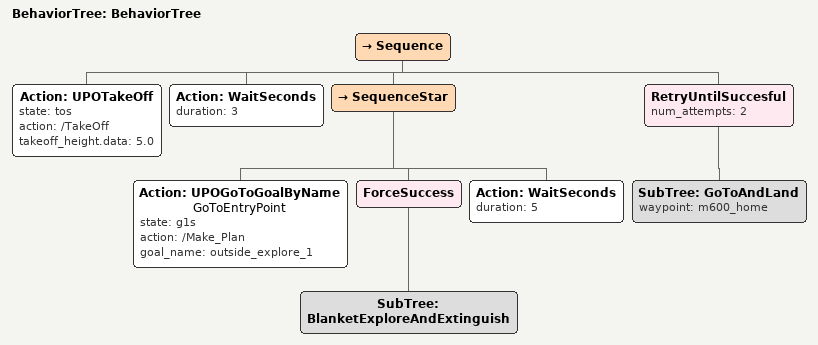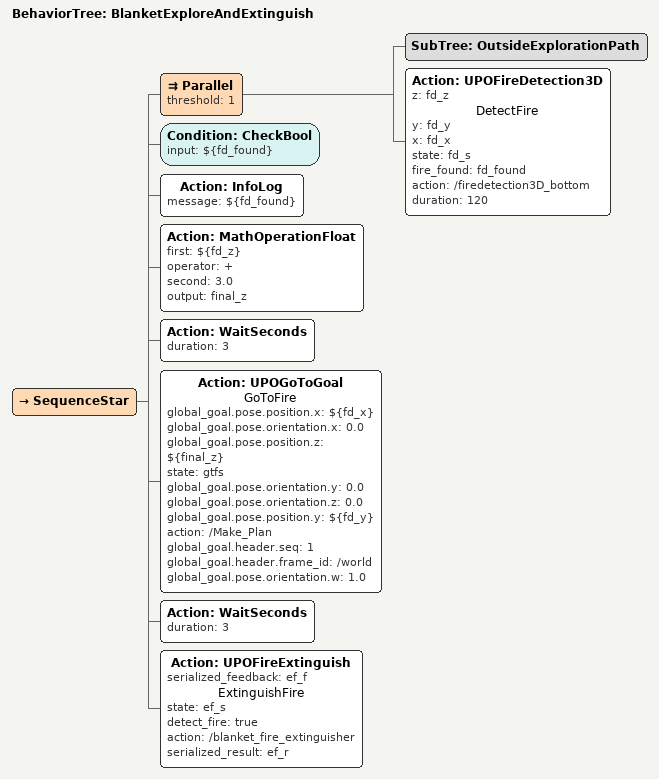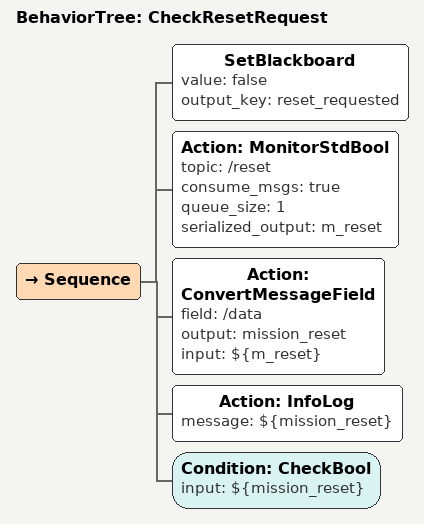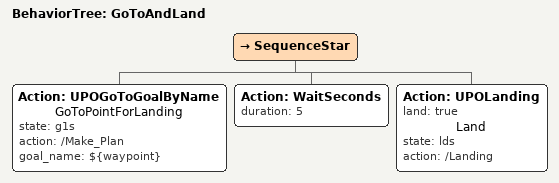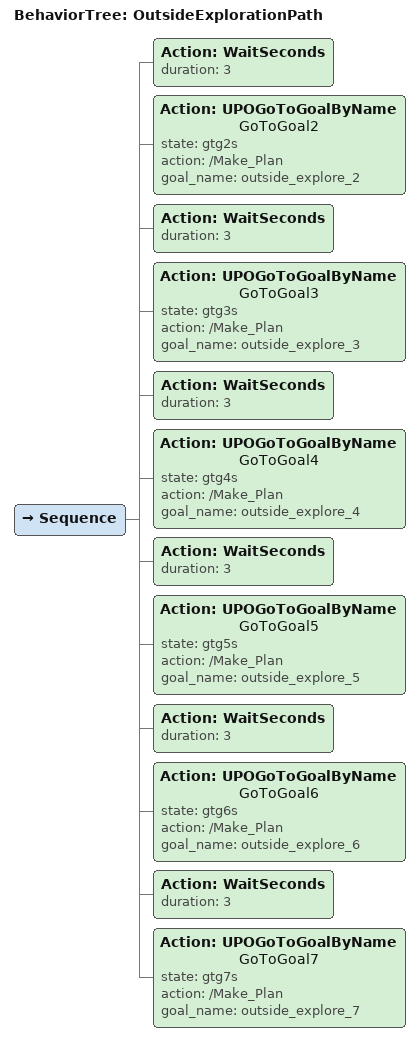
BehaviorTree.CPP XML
<root main_tree_to_execute="BehaviorTree">
    <BehaviorTree ID="BehaviorTree">
        <Sequence>
            <Action ID="UPOTakeOff" state="tos" action="/TakeOff" takeoff_height.data="5.0"/>
            <Action ID="WaitSeconds" duration="3"/>
            <SequenceStar>
                <Action name="GoToEntryPoint" ID="UPOGoToGoalByName" state="g1s" action="/Make_Plan" goal_name="outside_explore_1"/>
                <ForceSuccess>
                    <SubTree ID="BlanketExploreAndExtinguish"/>
                </ForceSuccess>
                <Action ID="WaitSeconds" duration="5"/>
            </SequenceStar>
            <RetryUntilSuccesful num_attempts="2">
                <SubTree ID="GoToAndLand" waypoint="m600_home"/>
            </RetryUntilSuccesful>
        </Sequence>
    </BehaviorTree>
    <BehaviorTree ID="BlanketExploreAndExtinguish">
        <SequenceStar>
            <Parallel threshold="1">
                <SubTree ID="OutsideExplorationPath"/>
                <Action z="fd_z" name="DetectFire" y="fd_y" x="fd_x" ID="UPOFireDetection3D" state="fd_s" fire_found="fd_found" action="/firedetection3D_bottom" duration="120"/>
            </Parallel>
            <Condition ID="CheckBool" input="${fd_found}"/>
            <Action ID="InfoLog" message="${fd_found}"/>
            <Action first="${fd_z}" operator="+" second="3.0" ID="MathOperationFloat" output="final_z"/>
            <Action ID="WaitSeconds" duration="3"/>
            <Action name="GoToFire" global_goal.pose.position.x="${fd_x}" global_goal.pose.orientation.x="0.0" ID="UPOGoToGoal" global_goal.pose.position.z="${final_z}" state="gtfs" global_goal.pose.orientation.y="0.0" global_goal.pose.orientation.z="0.0" global_goal.pose.position.y="${fd_y}" action="/Make_Plan" global_goal.header.seq="1" global_goal.header.frame_id="/world" global_goal.pose.orientation.w="1.0"/>
            <Action ID="WaitSeconds" duration="3"/>
            <Action serialized_feedback="ef_f" name="ExtinguishFire" ID="UPOFireExtinguish" state="ef_s" detect_fire="true" action="/blanket_fire_extinguisher" serialized_result="ef_r"/>
        </SequenceStar>
    </BehaviorTree>
    <BehaviorTree ID="CheckResetRequest">
        <Sequence>
            <SetBlackboard value="false" output_key="reset_requested"/>
            <Action ID="MonitorStdBool" topic="/reset" consume_msgs="true" queue_size="1" serialized_output="m_reset"/>
            <Action ID="ConvertMessageField" field="/data" output="mission_reset" input="${m_reset}"/>
            <Action ID="InfoLog" message="${mission_reset}"/>
            <Condition ID="CheckBool" input="${mission_reset}"/>
        </Sequence>
    </BehaviorTree>
    <BehaviorTree ID="GoToAndLand">
        <SequenceStar>
            <Action name="GoToPointForLanding" ID="UPOGoToGoalByName" state="g1s" action="/Make_Plan" goal_name="${waypoint}"/>
            <Action ID="WaitSeconds" duration="5"/>
            <Action land="true" name="Land" ID="UPOLanding" state="lds" action="/Landing"/>
        </SequenceStar>
    </BehaviorTree>
    <BehaviorTree ID="OutsideExplorationPath">
        <Sequence>
            <Action ID="WaitSeconds" duration="3"/>
            <Action name="GoToGoal2" ID="UPOGoToGoalByName" state="gtg2s" action="/Make_Plan" goal_name="outside_explore_2"/>
            <Action ID="WaitSeconds" duration="3"/>
            <Action name="GoToGoal3" ID="UPOGoToGoalByName" state="gtg3s" action="/Make_Plan" goal_name="outside_explore_3"/>
            <Action ID="WaitSeconds" duration="3"/>
            <Action name="GoToGoal4" ID="UPOGoToGoalByName" state="gtg4s" action="/Make_Plan" goal_name="outside_explore_4"/>
            <Action ID="WaitSeconds" duration="3"/>
            <Action name="GoToGoal5" ID="UPOGoToGoalByName" state="gtg5s" action="/Make_Plan" goal_name="outside_explore_5"/>
            <Action ID="WaitSeconds" duration="3"/>
            <Action name="GoToGoal6" ID="UPOGoToGoalByName" state="gtg6s" action="/Make_Plan" goal_name="outside_explore_6"/>
            <Action ID="WaitSeconds" duration="3"/>
            <Action name="GoToGoal7" ID="UPOGoToGoalByName" state="gtg7s" action="/Make_Plan" goal_name="outside_explore_7"/>
        </Sequence>
    </BehaviorTree>
</root>
